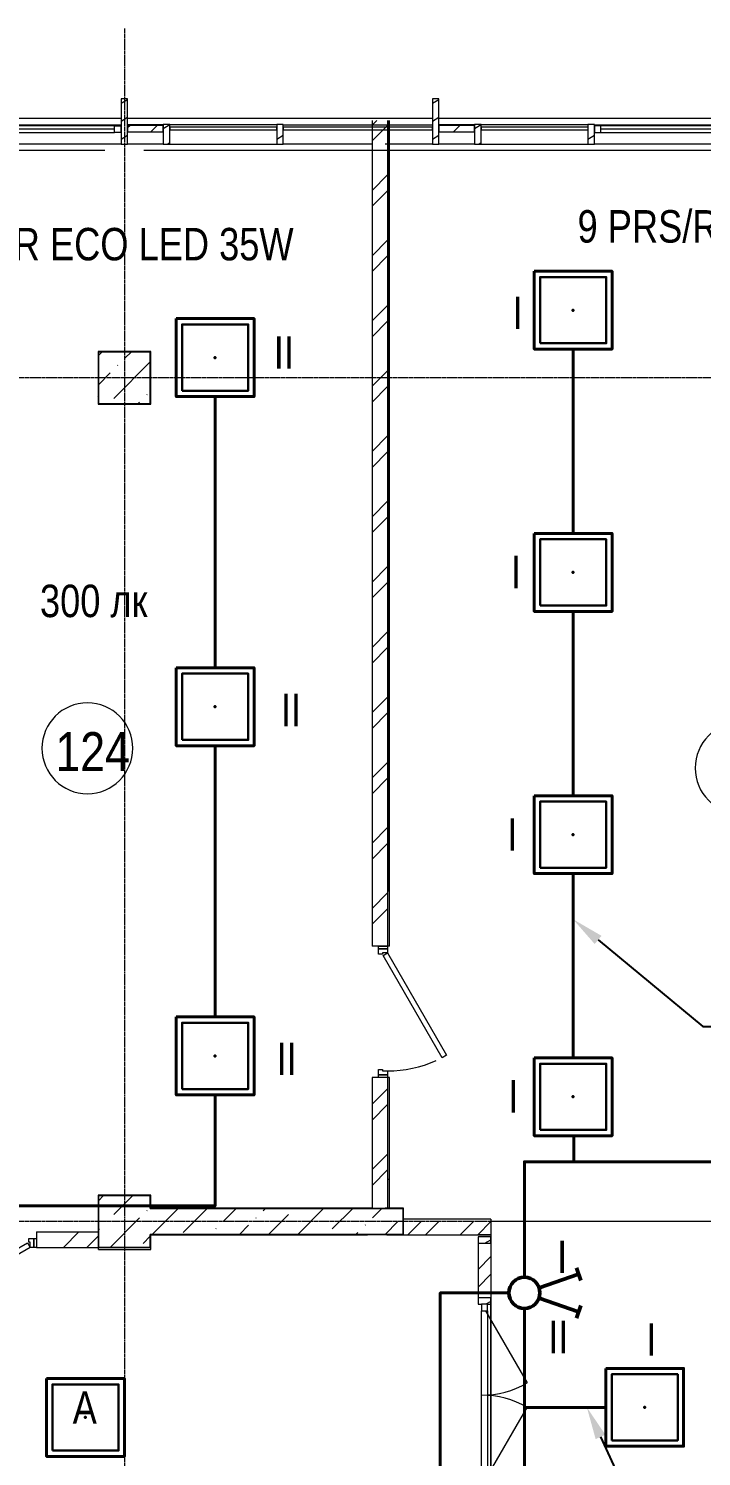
# Model space of a CAD drawing. Header units: metres. Extents: x 14298 to 227756, y -64870 to 286334.
# Drawn here: x 71324 to 76513, y -49096 to -38095 of the extents above; entities that cross this region are included whole.
import ezdxf
from ezdxf import colors
from ezdxf.entities.mleader import LeaderData, LeaderLine
from ezdxf.math import Vec2, Vec3

# ---------------------------------------------------------------- set-up
doc = ezdxf.new("R2010")
doc.units = ezdxf.units.M
doc.linetypes.add('ADSK_Линия сетки', pattern=[21, 12, -3, 3, -3])
for name, color, linetype, lineweight in [('A-AREA-IDEN', 7, 'Continuous', 9), ('A-DETL-MBND', 7, 'Continuous', 5), ('A-DOOR', 7, 'Continuous', 5), ('A-DOOR-FRAM', 7, 'Continuous', 13), ('A-FLOR', 7, 'Continuous', 5), ('A-GLAZ', 7, 'Continuous', 5), ('A-GLAZ-CURT', 7, 'Continuous', 5), ('A-GLAZ-CWMG', 7, 'Continuous', 5), ('A-WALL', 7, 'Continuous', 5), ('A-WALL-PATT', 7, 'Continuous', 18), ('I-WALL', 7, 'Continuous', 5), ('nadpisi', 84, 'Continuous', 13), ('S-COLS', 7, 'Continuous', 5), ('S-GRID', 7, 'Continuous', 9), ('раб осв', 7, 'Continuous', 40), ('ЭЛ', 250, 'Continuous', 50), ('ЭЛ.освещ.', 150, 'Continuous', 50), ('ЭЛ.сети', 5, 'Continuous', 100)]:
    doc.layers.add(name, color=color, linetype=linetype, lineweight=lineweight)
doc.styles.add('Arial', font='arial.ttf', dxfattribs={"width": 0.8, "height": 2.5})
doc.styles.add('GOST Common_I_1', font='ARIALN.TTF', dxfattribs={"height": 300})
doc.styles.add('ISOPEUR', font='isocpeui.ttf')
pattern_1 = [(45, (0, 0), (84.19025, 308.69666), [396.875, -79.375, 3.353, -76.022])]
pattern_2 = [(45, (0, 0), (-106.06602, 106.06602), [])]
pattern_3 = [(30, (0, 0), (-60, 103.92305), [])]
pattern_4 = [(0, (0, 0), (812.8, 203.2), [33.528, -576.072, 33.528, -576.072, -3251.2]), (0, (0, 0), (812.8, 203.2), [-1219.2, 33.528, -1185.672, 33.528, -576.072, -1422.4]), (0, (0, 0), (812.8, 203.2), [-3048, 33.528, -372.872, 33.528, -982.472]), (120, (304.8, 101.6), (-582.37636, 602.30545), [33.528, -576.072, 33.528, -576.072, -3251.2]), (120, (304.8, 101.6), (-582.37636, 602.30545), [-1219.2, 33.528, -1185.672, 33.528, -576.072, -1422.4]), (120, (304.8, 101.6), (-582.37636, 602.30545), [-3048, 33.528, -372.872, 33.528, -982.472]), (240, (406.4, 508), (-230.42364, -805.50545), [33.528, -576.072, 33.528, -576.072, -3251.2]), (240, (406.4, 508), (-230.42364, -805.50545), [-1219.2, 33.528, -1185.672, 33.528, -576.072, -1422.4]), (240, (406.4, 508), (-230.42364, -805.50545), [-3048, 33.528, -372.872, 33.528, -982.472])]

# ---------------------------------------------------------------- blocks, each defined once
blk = doc.blocks.new('КДП АПК - КР_rvt-1-1 этаж')
at = {"layer": 'A-WALL-PATT', "lineweight": 13}
h = blk.add_hatch(dxfattribs=at)
h.set_pattern_fill('FP_125', color=256, style=0, pattern_type=2)
h.set_pattern_definition(pattern_1)
h.paths.add_polyline_path([(77863, -46746), (77863, -46546), (77213, -46546), (77213, -46746), (77305, -46746)], flags=0)
h.paths.add_polyline_path([(74213, -46746), (74213, -46546), (72263, -46546), (72263, -46746), (74132, -46746)], flags=0)
at = {"layer": 'S-COLS', "lineweight": 13}
h = blk.add_hatch(dxfattribs=at)
h.set_pattern_fill('FP_125', color=256, style=0, pattern_type=2)
h.set_pattern_definition(pattern_1)
h.paths.add_polyline_path([(72016, -40346), (72263, -40346), (72263, -39946), (71863, -39946), (71863, -40346)], flags=0)
h = blk.add_hatch(dxfattribs=at)
h.set_pattern_fill('FP_125', color=256, style=0, pattern_type=2)
h.set_pattern_definition(pattern_1)
h.paths.add_polyline_path([(72016, -46846), (72263, -46846), (72263, -46446), (71863, -46446), (71863, -46846)], flags=0)
at = {"layer": 'A-FLOR', "lineweight": 13}
for p, q in [((71913, -38396), (67903, -38396)), ((77913, -38396), (72213, -38396))]:
    blk.add_line(p, q, dxfattribs=at)
at = {"layer": 'I-WALL', "lineweight": 13}
for p, q in [((74213, -46546), (72263, -46546)), ((74213, -46746), (74213, -46546)), ((72263, -46746), (74213, -46746))]:
    blk.add_line(p, q, dxfattribs=at)
at = {"layer": 'S-COLS', "lineweight": 13}
for p, q in [((72263, -39946), (71863, -39946)), ((71863, -39946), (71863, -40346)), ((72263, -40346), (72263, -39946)), ((71863, -40346), (72263, -40346)), ((72263, -46446), (71863, -46446)), ((71863, -46446), (71863, -46846)), ((72263, -46546), (72263, -46446)), ((72263, -46846), (72263, -46746)), ((71863, -46846), (72263, -46846))]:
    blk.add_line(p, q, dxfattribs=at)
blk = doc.blocks.new('Системная панель - С остеклением-1172246-1 этаж')
at = {"layer": 'A-GLAZ-CURT', "lineweight": 13}
for p, q in [((70838, -38856), (70014, -38856)), ((70014, -38856), (70014, -38876)), ((70014, -38876), (70838, -38876)), ((70838, -38876), (70838, -38856))]:
    blk.add_line(p, q, dxfattribs=at)
blk = doc.blocks.new('M_Тент витража777 - M_Тент витража одинарное справо-2656251-1 этаж')
at = {"layer": 'A-GLAZ', "lineweight": 13}
for p, q in [((-575, -20), (-575, 30)), ((-575, 30), (-525, 30)), ((-575, 30), (-575, -20)), ((-525, 30), (-525, -20)), ((-525, 4.6), (525, 4.6)), ((525, 30), (525, -20)), ((575, 30), (525, 30)), ((575, -20), (575, 30)), ((575, -20), (575, 30)), ((-525, -20), (-575, -20)), ((525, -20), (575, -20))]:
    blk.add_line(p, q, dxfattribs=at)
at = {"layer": 'A-GLAZ'}
for p, q in [((525, 30), (-525, 30)), ((-525, -20), (525, -20))]:
    blk.add_line(p, q, dxfattribs=at)
blk = doc.blocks.new('Системная панель - С остеклением-1173074-1 этаж')
at = {"layer": 'A-GLAZ-CURT', "lineweight": 13}
for p, q in [((575, 10), (-575, 10)), ((-575, 10), (-575, -10)), ((575, -10), (575, 10)), ((-575, -10), (575, -10))]:
    blk.add_line(p, q, dxfattribs=at)
blk = doc.blocks.new('Системная панель - Сплошная-V3-1 этаж')
at = {"layer": 'A-GLAZ-CURT'}
h = blk.add_hatch(dxfattribs=at)
h.set_pattern_fill('FP_6', color=256, style=0, pattern_type=2)
h.set_pattern_definition(pattern_2)
h.paths.add_polyline_path([(74762, -38891), (74762, -38841), (74488, -38841), (74488, -38891)], flags=0)
at = {"layer": 'A-GLAZ-CURT', "lineweight": 13}
for p, q in [((74762, -38841), (74488, -38841)), ((74488, -38841), (74488, -38891)), ((74488, -38891), (74762, -38891)), ((74762, -38891), (74762, -38841))]:
    blk.add_line(p, q, dxfattribs=at)
blk = doc.blocks.new('Системная панель - Сплошная-V4-1 этаж')
at = {"layer": 'A-GLAZ-CURT'}
h = blk.add_hatch(dxfattribs=at)
h.set_pattern_fill('FP_7', color=256, style=0, pattern_type=2)
h.set_pattern_definition(pattern_2)
h.paths.add_polyline_path([(72088, -38891), (72362, -38891), (72362, -38841), (72088, -38841)], flags=0)
at = {"layer": 'A-GLAZ-CURT', "lineweight": 13}
for p, q in [((72362, -38841), (72088, -38841)), ((72088, -38841), (72088, -38891)), ((72088, -38891), (72362, -38891)), ((72362, -38891), (72362, -38841))]:
    blk.add_line(p, q, dxfattribs=at)
blk = doc.blocks.new('Прямоугольный импост - 50 x 450мм-1173887-1 этаж')
at = {"layer": 'A-GLAZ-CWMG'}
h = blk.add_hatch(dxfattribs=at)
h.set_pattern_fill('FP_11', color=256, style=0, pattern_type=2)
h.set_pattern_definition([(150, (72062.65, 38865.64), (-60, -103.92305), [])])
h.paths.add_polyline_path([(25, -120), (-25, -120), (-25, 230), (25, 230)], flags=0)
at = {"layer": 'A-GLAZ-CWMG', "lineweight": 18}
for p, q in [((-25, 230), (25, 230)), ((-25, -120), (-25, 230)), ((25, 230), (25, -120)), ((25, -120), (-25, -120))]:
    blk.add_line(p, q, dxfattribs=at)
blk = doc.blocks.new('Прямоугольный импост - 50 x 150мм-V5-1 этаж')
at = {"layer": 'A-GLAZ-CWMG'}
h = blk.add_hatch(dxfattribs=at)
h.set_pattern_fill('FP_12', color=256, style=0, pattern_type=2)
h.set_pattern_definition([(150, (73262.65, 38865.64), (-60, -103.92305), [])])
h.paths.add_polyline_path([(25, -120), (-25, -120), (-25, 30), (25, 30)], flags=0)
at = {"layer": 'A-GLAZ-CWMG', "lineweight": 18}
for p, q in [((-25, 30), (25, 30)), ((-25, -120), (-25, 30)), ((25, 30), (25, -120)), ((25, -120), (-25, -120))]:
    blk.add_line(p, q, dxfattribs=at)
blk = doc.blocks.new('Прямоугольный импост - 50 x 450мм-V6-1 этаж')
at = {"layer": 'A-GLAZ-CWMG'}
h = blk.add_hatch(dxfattribs=at)
h.set_pattern_fill('FP_13', color=256, style=0, pattern_type=2)
h.set_pattern_definition([(150, (74462.65, 38865.64), (-60, -103.92305), [])])
h.paths.add_polyline_path([(25, -120), (-25, -120), (-25, 230), (25, 230)], flags=0)
at = {"layer": 'A-GLAZ-CWMG', "lineweight": 18}
for p, q in [((-25, 230), (25, 230)), ((-25, -120), (-25, 230)), ((25, 230), (25, -120)), ((25, -120), (-25, -120))]:
    blk.add_line(p, q, dxfattribs=at)
blk = doc.blocks.new('Прямоугольный импост - 50 x 150мм-V7-1 этаж')
at = {"layer": 'A-GLAZ-CWMG'}
h = blk.add_hatch(dxfattribs=at)
h.set_pattern_fill('FP_14', color=256, style=0, pattern_type=2)
h.set_pattern_definition([(150, (75662.65, 38865.64), (-60, -103.92305), [])])
h.paths.add_polyline_path([(25, -120), (-25, -120), (-25, 30), (25, 30)], flags=0)
at = {"layer": 'A-GLAZ-CWMG', "lineweight": 18}
for p, q in [((-25, 30), (25, 30)), ((-25, -120), (-25, 30)), ((25, 30), (25, -120)), ((25, -120), (-25, -120))]:
    blk.add_line(p, q, dxfattribs=at)
blk = doc.blocks.new('Прямоугольный импост - 50 x 150мм-999285-1 этаж')
at = {"layer": 'A-GLAZ-CWMG'}
for p, q in [((70888, -38836), (72038, -38836)), ((72038, -38986), (70888, -38986))]:
    blk.add_line(p, q, dxfattribs=at)
blk = doc.blocks.new('Прямоугольный импост - 50 x 150мм-V15-1 этаж')
at = {"layer": 'A-GLAZ-CWMG'}
for p, q in [((73288, -38836), (74438, -38836)), ((73973, -38986), (73288, -38986)), ((74438, -38986), (74073, -38986))]:
    blk.add_line(p, q, dxfattribs=at)
blk = doc.blocks.new('ПСС_Марка_помещения - Имя_2_5мм-224473-1 этаж')
at = {"layer": 'A-AREA-IDEN'}
for start, end in [(360, 180), (180, 360)]:
    blk.add_arc((-0.07, 0.04), 3.5, start, end, dxfattribs=at)
blk = doc.blocks.new('AC_Дверь_Однопольная_ДеревяннаяВнутренняя_ГОСТ6629-88 - ДГ 21-10-1263266-1 этаж')
at = {"layer": 'A-DOOR', "lineweight": 13}
for p, q in [((-455, 60), (333, 515)), ((353, 480), (-435, 25)), ((333, 515), (353, 480)), ((-435, 25), (-455, 60))]:
    blk.add_line(p, q, dxfattribs=at)
at = {"layer": 'A-DOOR', "lineweight": 18}
for p, q in [((-505, 60), (-485, 60)), ((-505, -10), (-505, 60)), ((-485, 60), (-485, -10)), ((485, 60), (505, 60)), ((485, -10), (485, 60)), ((505, 60), (505, -10)), ((-485, -10), (-505, -10)), ((505, -10), (485, -10))]:
    blk.add_line(p, q, dxfattribs=at)
at = {"layer": 'A-DOOR'}
blk.add_arc((-455, 60), 910, 0, 24.2635, dxfattribs=at)
at = {"layer": 'A-DOOR-FRAM'}
for p, q in [((-485, 60), (-455, 60)), ((-485, -10), (-485, 60)), ((-455, 60), (-455, 20)), ((-455, 20), (-445, 20)), ((-445, 20), (-445, -10)), ((445, 20), (455, 20)), ((445, -10), (445, 20)), ((455, 60), (485, 60)), ((455, 20), (455, 60)), ((485, 60), (485, -10)), ((-445, -10), (-485, -10)), ((485, -10), (445, -10))]:
    blk.add_line(p, q, dxfattribs=at)
blk = doc.blocks.new('M_Дверь-Витраж-Двойная-Витрина - M_Дверь-Витраж-Двойная-Витрина-2723224-1 этаж')
at = {"layer": 'A-DOOR'}
for p, q in [((-650, 7), (-94, 328)), ((650, 7), (94, 328))]:
    blk.add_line(p, q, dxfattribs=at)
for centre, start, end in [((-700, -22), 0, 30), ((700, -22), 150, 180)]:
    blk.add_arc(centre, 700, start, end, dxfattribs=at)
at = {"layer": 'A-DOOR-FRAM'}
for p, q in [((-650, 22), (-700, 22)), ((-700, 22), (-700, -22)), ((-650, -22), (-650, 22)), ((700, 22), (650, 22)), ((650, 22), (650, -22)), ((700, -22), (700, 22)), ((-700, -22), (-650, -22)), ((650, -22), (700, -22))]:
    blk.add_line(p, q, dxfattribs=at)
at = {"layer": 'A-DOOR-FRAM', "lineweight": 5}
for p, q in [((-650, 22), (650, 22)), ((650, -22), (-650, -22))]:
    blk.add_line(p, q, dxfattribs=at)
blk = doc.blocks.new('Прямоугольный импост - 50 x 100мм-2282497-1 этаж')
at = {"layer": 'A-DETL-MBND'}
for p, q in [((78163, -47551), (78163, -47971)), ((78263, -47971), (78263, -47551))]:
    blk.add_line(p, q, dxfattribs=at)
blk = doc.blocks.new('Прямоугольный импост - 50 x 100мм-2599083-1 этаж')
at = {"layer": 'A-GLAZ-CWMG'}
h = blk.add_hatch(dxfattribs=at)
h.set_pattern_fill('FP_112', color=256, style=0, pattern_type=2)
h.set_pattern_definition([(300, (47500.64, 78212.65), (103.92305, 60), [])])
h.paths.add_polyline_path([(-50, 50), (-50, -50), (0, -50), (0, 50), (-41, 50)], flags=0)
at = {"layer": 'A-GLAZ-CWMG', "lineweight": 18}
for p, q in [((-50, 50), (-50, -50)), ((0, 50), (-50, 50)), ((0, -50), (0, 50)), ((-50, -50), (0, -50))]:
    blk.add_line(p, q, dxfattribs=at)
blk = doc.blocks.new('Прямоугольный импост - 50 x 100мм-2599076-1 этаж')
at = {"layer": 'A-GLAZ-CWMG'}
h = blk.add_hatch(dxfattribs=at)
h.set_pattern_fill('FP_113', color=256, style=0, pattern_type=2)
h.set_pattern_definition([(240, (-47995.64, 78212.65), (103.92305, -60), [])])
h.paths.add_polyline_path([(25, -50), (-25, -50), (-25, 50), (25, 50), (25, -22)], flags=0)
at = {"layer": 'A-GLAZ-CWMG', "lineweight": 18}
for p, q in [((-25, 50), (25, 50)), ((-25, -50), (-25, 50)), ((25, 50), (25, 22)), ((25, -50), (-25, -50)), ((25, -22), (25, -50))]:
    blk.add_line(p, q, dxfattribs=at)
blk = doc.blocks.new('ARS.R UNI LED')
at = {"color": 5, "lineweight": 30, "ltscale": 100}
blk.add_lwpolyline([(2913223, 2072749), (2913733, 2072749), (2913733, 2073259), (2913223, 2073259)], close=True, dxfattribs=at)
at = {"color": 0, "lineweight": 40, "ltscale": 100}
blk.add_point((2913478, 2073004), dxfattribs=at)
at = {"layer": 'ЭЛ', "color": 5, "lineweight": 40, "ltscale": 10}
blk.add_lwpolyline([(2913178, 2073304), (2913778, 2073304), (2913778, 2072704), (2913178, 2072704)], close=True, dxfattribs=at)
blk = doc.blocks.new('выкл. 2 клав. скрыт.')
at = {"layer": 'ЭЛ.освещ.', "color": 0, "ltscale": 100}
for p, q in [((2902361, 2044099), (2902327, 2044197)), ((2902039, 2044042), (2902344, 2044148)), ((2902039, 2043963), (2902344, 2043857)), ((2902361, 2043907), (2902327, 2043809))]:
    blk.add_line(p, q, dxfattribs=at)
blk.add_circle((2901926, 2044002), 120, dxfattribs=at)

msp = doc.modelspace()

# ---------------------------------------------------------------- hatches: boundary and pattern name
at = {"lineweight": 13}
h = msp.add_hatch(dxfattribs=at)
h.set_pattern_fill('ANSI32', scale=30)
h.paths.add_polyline_path([(74889.6532, -47285.6443), (74215.6532, -47285.6443), (74215.6532, -47388.6443), (74889.6532, -47388.6443)])
h.paths.add_polyline_path([(77209.6532, -47285.6443), (77212.6532, -47285.6443), (77212.6532, -47388.6443), (77212.6532, -47385.6443), (77209.6532, -47388.6443)])
h = msp.add_hatch(dxfattribs=at)
h.set_pattern_fill('ANSI32', scale=40)
h.paths.add_polyline_path([(71862.6532, -47485.6443), (71862.6532, -47365.6443), (71859.6532, -47365.6443), (71385.2457, -47365.6443), (71385.2457, -47485.6443)])
h = msp.add_hatch(dxfattribs=at)
h.set_pattern_fill('ANSI32', scale=30)
h.paths.add_polyline_path([(74889.6532, -47453.6443), (74789.6532, -47453.6443), (74789.6532, -47873.6443), (74889.6532, -47873.6443)])
h.paths.add_polyline_path([(74889.6532, -49388.6443), (74889.6532, -49373.6443), (74789.6532, -49373.6443), (74789.6532, -50081.9934), (74889.6532, -50082.0127)])
at = {"layer": 'A-GLAZ-CWMG', "lineweight": 15}
h = msp.add_hatch(dxfattribs=at)
h.set_pattern_fill('FP_5', color=256, style=0, pattern_type=2)
h.set_pattern_definition(pattern_3)
h.paths.add_polyline_path([(72414.3111, -38985.6677), (72414.3111, -38835.6677), (72361.9076, -38835.6677), (72361.9076, -38985.6677)], flags=0)
h = msp.add_hatch(dxfattribs=at)
h.set_pattern_fill('FP_5', color=256, style=0, pattern_type=2)
h.set_pattern_definition(pattern_3)
h.paths.add_polyline_path([(74761.9076, -38985.6677), (74814.3111, -38985.6677), (74814.3111, -38835.6677), (74761.9076, -38835.6677)], flags=0)
at = {"layer": 'A-WALL-PATT', "lineweight": 15}
h = msp.add_hatch(dxfattribs=at)
h.set_pattern_fill('FP_1', color=256, style=0, pattern_type=2)
h.set_pattern_definition([(45, (4370, 183), (-251.4472, 251.4472), []), (45, (4370, 564), (-251.4472, 251.4472), [])])
h.paths.add_polyline_path([(74042.6532, -44742.6443), (74092.6532, -44742.6443), (74092.6532, -38802.6443), (73972.6532, -38802.6443), (73972.6532, -44742.6443)])
h.paths.add_polyline_path([(73972.6532, -45165.6443), (74092.6532, -45165.6443), (74092.6532, -44743.5899), (73972.6532, -44743.5899)])
h.paths.add_polyline_path([(74092.6532, -46175.6443), (73972.6532, -46175.6443), (73972.6532, -47182.6443), (74092.6532, -47182.6443)])
h = msp.add_hatch(dxfattribs=at)
h.set_pattern_fill('FP_81', color=256, style=0, pattern_type=2)
h.set_pattern_definition([(0, (4370, 183), (812.8, 203.2), [33.528, -576.072, 33.528, -576.072, -3251.2]), (0, (4370, 183), (812.8, 203.2), [-1219.2, 33.528, -1185.672, 33.528, -576.072, -1422.4]), (0, (4370, 183), (812.8, 203.2), [-3048, 33.528, -372.872, 33.528, -982.472]), (120, (4674.8, 284.6), (-582.37636, 602.30545), [33.528, -576.072, 33.528, -576.072, -3251.2]), (120, (4674.8, 284.6), (-582.37636, 602.30545), [-1219.2, 33.528, -1185.672, 33.528, -576.072, -1422.4]), (120, (4674.8, 284.6), (-582.37636, 602.30545), [-3048, 33.528, -372.872, 33.528, -982.472]), (240, (4776.4, 691), (-230.42364, -805.50545), [33.528, -576.072, 33.528, -576.072, -3251.2]), (240, (4776.4, 691), (-230.42364, -805.50545), [-1219.2, 33.528, -1185.672, 33.528, -576.072, -1422.4]), (240, (4776.4, 691), (-230.42364, -805.50545), [-3048, 33.528, -372.872, 33.528, -982.472])])
h.paths.add_polyline_path([(74104.6532, -47182.6443), (74104.6532, -45752.6443), (74092.6532, -45752.6443), (74092.6532, -47182.6443)], flags=0)
h.paths.add_polyline_path([(74104.6532, -44742.6443), (74104.6532, -38802.6677), (74092.6532, -38802.6677), (74092.6532, -44742.6443)], flags=0)
h = msp.add_hatch(dxfattribs=at)
h.set_pattern_fill('FP_81', color=256, style=0, pattern_type=2)
h.set_pattern_definition(pattern_4)
h.paths.add_polyline_path([(71859.6532, -40585.6443), (72262.6532, -40585.6443), (72262.6532, -40582.6443), (71859.6532, -40582.6443)], flags=0)
h = msp.add_hatch(dxfattribs=at)
h.set_pattern_fill('FP_81', color=256, style=0, pattern_type=2)
h.set_pattern_definition(pattern_4)
h.paths.add_polyline_path([(71862.6532, -40988.6443), (71862.6532, -40585.6443), (71859.6532, -40585.6443), (71859.6532, -40988.6443)], flags=0)
h = msp.add_hatch(dxfattribs=at)
h.set_pattern_fill('FP_81', color=256, style=0, pattern_type=2)
h.set_pattern_definition(pattern_4)
h.paths.add_polyline_path([(72265.6532, -40988.6443), (72265.6532, -40985.6443), (71862.6532, -40985.6443), (71862.6532, -40988.6443), (72016.1533, -40988.6443)], flags=0)
h = msp.add_hatch(dxfattribs=at)
h.set_pattern_fill('FP_81', color=256, style=0, pattern_type=2)
h.set_pattern_definition(pattern_4)
h.paths.add_polyline_path([(72265.6532, -47185.6443), (73972.6532, -47185.6443), (73972.6532, -47182.6443), (72265.6532, -47182.6443)], flags=0)

# ---------------------------------------------------------------- linework, layer by layer
at = {"lineweight": 13}
for p, q in [((74107.6532, -45165.6443), (73972.6532, -45165.6443)), ((74107.6532, -46175.6443), (73972.6532, -46175.6443))]:
    msp.add_line(p, q, dxfattribs=at)
msp.add_lwpolyline([(78162.6532, -47285.6443), (74889.6532, -47285.6443), (74889.6532, -50082.0127), (78162.6532, -50082.0127)], close=True, dxfattribs=at)
at = {"layer": 'A-DETL-MBND', "lineweight": 15}
for p, q in [((68462.6532, -38785.6443), (72037.6532, -38785.6443)), ((72087.6532, -38785.6443), (74437.6532, -38785.6443)), ((74487.6532, -38785.6443), (76837.6532, -38785.6443)), ((72414.3111, -38835.6677), (73237.6532, -38835.6677)), ((74814.3111, -38835.6677), (75637.6532, -38835.6677)), ((72414.3111, -38985.6677), (73237.6532, -38985.6677)), ((74814.3111, -38985.6677), (75637.6532, -38985.6677))]:
    msp.add_line(p, q, dxfattribs=at)
at = {"layer": 'A-FLOR', "lineweight": 15}
for p, q in [((74889.6532, -47388.6443), (74789.6532, -47388.6443)), ((74889.6532, -49323.6443), (74889.6532, -47923.6443))]:
    msp.add_line(p, q, dxfattribs=at)
at = {"layer": 'A-GLAZ-CWMG', "lineweight": 15}
for p, q in [((72087.6532, -38835.6677), (72361.9076, -38835.6677)), ((72414.3111, -38835.6677), (72361.9076, -38835.6677)), ((72361.9076, -38835.6677), (72361.9076, -38985.6677)), ((72414.3111, -38985.6677), (72414.3111, -38835.6677)), ((74487.6532, -38835.6677), (74761.9076, -38835.6677)), ((74814.3111, -38835.6677), (74761.9076, -38835.6677)), ((74761.9076, -38835.6677), (74761.9076, -38985.6677)), ((74814.3111, -38985.6677), (74814.3111, -38835.6677)), ((72361.9076, -38985.6677), (72087.6532, -38985.6677)), ((72361.9076, -38985.6677), (72414.3111, -38985.6677)), ((74761.9076, -38985.6677), (74487.6532, -38985.6677)), ((74761.9076, -38985.6677), (74814.3111, -38985.6677))]:
    msp.add_line(p, q, dxfattribs=at)
at = {"layer": 'A-WALL', "lineweight": 15}
for p, q in [((73972.6532, -38802.6443), (73972.6532, -45165.6443)), ((74092.6532, -38802.6443), (74092.6532, -45165.6443)), ((74104.6532, -44742.6443), (74104.6532, -38802.6677)), ((74107.6532, -45165.6443), (74107.6532, -38802.6677)), ((72265.6532, -40582.6443), (71859.6532, -40582.6443)), ((71859.6532, -40582.6443), (71859.6532, -40988.6443)), ((71862.6532, -40585.6443), (72262.6532, -40585.6443)), ((71862.6532, -40985.6443), (71862.6532, -40585.6443)), ((72262.6532, -40585.6443), (72262.6532, -40985.6443)), ((72265.6532, -40988.6443), (72265.6532, -40582.6443)), ((71859.6532, -40988.6443), (72265.6532, -40988.6443)), ((72262.6532, -40985.6443), (71862.6532, -40985.6443)), ((73972.6532, -46175.6443), (73972.6532, -47182.6443)), ((74092.6532, -46175.6443), (74092.6532, -47185.6443)), ((74107.6532, -47184.9002), (74107.6532, -46175.6443)), ((71859.6532, -47082.6443), (71859.6532, -47350.6443)), ((72265.6532, -47082.6443), (71859.6532, -47082.6443)), ((71862.6532, -47500.6443), (71862.6532, -47085.6443)), ((71862.6532, -47085.6443), (72262.6532, -47085.6443)), ((72262.6532, -47085.6443), (72262.6532, -47185.6443)), ((72262.6532, -47185.6443), (74212.6532, -47185.6443)), ((72265.6532, -47182.6443), (72265.6532, -47082.6443)), ((73972.6532, -47182.6443), (72265.6532, -47182.6443)), ((74215.6532, -47182.6443), (74072.6532, -47182.6443)), ((74212.6532, -47185.6443), (74212.6532, -47385.6443)), ((74215.6532, -47388.6443), (74215.6532, -47182.6443)), ((74889.6532, -47268.6443), (74215.6532, -47268.6443)), ((74889.6532, -47268.6443), (74889.6532, -47400.6443)), ((71385.2457, -47365.6443), (71385.2457, -47485.6443)), ((71385.2457, -47365.6443), (71859.6532, -47365.6443)), ((71862.6532, -47365.6443), (71859.6532, -47365.6443)), ((72262.6532, -47385.6443), (72262.6532, -47485.6443)), ((74212.6532, -47385.6443), (72262.6532, -47385.6443)), ((72265.6532, -47500.6443), (72265.6532, -47388.6443)), ((72265.6532, -47388.6443), (73937.6532, -47388.6443)), ((74087.6532, -47388.6443), (74215.6532, -47388.6443)), ((74215.6532, -47388.6443), (74889.6532, -47388.6443)), ((74789.6532, -47391.6443), (74789.6532, -47388.6443)), ((74889.6532, -47388.6443), (74889.6532, -47388.6443)), ((71385.2457, -47485.6443), (71862.6532, -47485.6443)), ((72262.6532, -47485.6443), (71862.6532, -47485.6443)), ((71862.6532, -47500.6443), (72265.6532, -47500.6443)), ((72265.6532, -47485.6443), (72262.6532, -47485.6443))]:
    msp.add_line(p, q, dxfattribs=at)
at = {"layer": 'S-GRID', "linetype": 'ADSK_Линия сетки', "lineweight": 15}
for p, q in [((72062.6532, -38095.4453), (72062.6532, -64052.4737)), ((95458.7083, -40785.6443), (29247.2594, -40785.6443)), ((95458.7083, -47285.6443), (45468.1606, -47285.6443))]:
    msp.add_line(p, q, dxfattribs=at)
at = {"layer": 'раб осв', "color": 0, "lineweight": 40}
for points in [[(75522.6532, -40565.6443), (75522.6532, -41985.6443)], [(72762.4506, -40930.6417), (72762.4506, -43020.6417)], [(75522.6532, -42585.6443), (75522.6532, -44005.6443)], [(72762.4506, -45710.6417), (72762.4506, -43620.6417)], [(75522.6532, -44605.6443), (75522.6532, -46025.6443)], [(70182.6532, -47165.6443), (70962.4506, -47165.6443), (70962.4506, -46310.6417), (70962.4506, -47165.6443), (72762.4506, -47165.6443), (72762.4506, -46310.6417)], [(75147.303, -47715.6443), (75147.303, -46825.6443), (75147.303, -46825.6443), (75529.7104, -46825.6443), (75529.7104, -46625.6443), (75529.7104, -46825.6443), (78546.0511, -46825.6443), (78546.0511, -46625.6443)], [(67482.7976, -49935.6443), (74498.3786, -49935.6443), (74498.3786, -47835.6443), (74498.3786, -47835.6443), (75027.303, -47835.6443)], [(75147.303, -47955.6443), (75147.303, -48718.1417), (75774.9506, -48718.1417)], [(75147.303, -48718.1417), (75147.303, -49935.6443), (75147.303, -49935.6443), (77936.6614, -49935.6443), (77936.6614, -47983.4193)]]:
    msp.add_lwpolyline(points, dxfattribs=at)

# ---------------------------------------------------------------- block references
at = {"lineweight": 13}
msp.add_blockref('КДП АПК - КР_rvt-1-1 этаж', (0, -639.2559), dxfattribs=at)
at = {"layer": 'A-AREA-IDEN', "lineweight": 15, "xscale": 99.99999999999993, "yscale": 99.99999999999993, "zscale": 99.99999999999993}
for p in [(71784.5373, -43644.349), (76820.7279, -43796.1407)]:
    msp.add_blockref('ПСС_Марка_помещения - Имя_2_5мм-224473-1 этаж', p, dxfattribs=at)
at = {"layer": 'A-DOOR', "color": 8, "lineweight": 15, "true_color": 0x7f7f7f}
for p, rotation in [((74032.6532, -45670.6443), 269.9999999999999), ((70880.2457, -47425.6443), 180)]:
    msp.add_blockref('AC_Дверь_Однопольная_ДеревяннаяВнутренняя_ГОСТ6629-88 - ДГ 21-10-1263266-1 этаж', p, dxfattribs=dict(at, rotation=rotation))
at = {"layer": 'A-DOOR', "lineweight": 15, "rotation": 270}
msp.add_blockref('M_Дверь-Витраж-Двойная-Витрина - M_Дверь-Витраж-Двойная-Витрина-2723224-1 этаж', (74839.6532, -48623.6443), dxfattribs=at)
at = {"layer": 'A-GLAZ', "lineweight": 15, "rotation": 180}
for p in [(71462.6532, -38865.6443), (76262.6532, -38865.6443)]:
    msp.add_blockref('M_Тент витража777 - M_Тент витража одинарное справо-2656251-1 этаж', p, dxfattribs=at)
at = {"layer": 'A-GLAZ-CURT', "lineweight": 15}
for name, p in [('Системная панель - Сплошная-V4-1 этаж', (0, 0)), ('Системная панель - С остеклением-1172246-1 этаж', (2400, 0)), ('Системная панель - Сплошная-V3-1 этаж', (0, 0)), ('Системная панель - С остеклением-1172246-1 этаж', (4800, 0))]:
    msp.add_blockref(name, p, dxfattribs=at)
at = {"layer": 'A-GLAZ-CURT', "lineweight": 15, "rotation": 180}
msp.add_blockref('Системная панель - С остеклением-1173074-1 этаж', (73862.6532, -38865.6443), dxfattribs=at)
at = {"layer": 'A-GLAZ-CWMG', "lineweight": 15, "extrusion": (0, 0, -1)}
for name, p in [('Прямоугольный импост - 50 x 450мм-1173887-1 этаж', (-72062.6532, -38865.6443)), ('Прямоугольный импост - 50 x 450мм-V6-1 этаж', (-74462.6532, -38865.6443)), ('Прямоугольный импост - 50 x 150мм-V5-1 этаж', (-73262.6532, -38865.6443)), ('Прямоугольный импост - 50 x 150мм-V7-1 этаж', (-75662.6532, -38865.6443))]:
    msp.add_blockref(name, p, dxfattribs=at)
at = {"layer": 'A-GLAZ-CWMG', "lineweight": 15}
for name, p in [('Прямоугольный импост - 50 x 150мм-999285-1 этаж', (0, 0)), ('Прямоугольный импост - 50 x 150мм-V15-1 этаж', (0, 0)), ('Прямоугольный импост - 50 x 150мм-999285-1 этаж', (4800, 0)), ('Прямоугольный импост - 50 x 100мм-2282497-1 этаж', (-3373, 97))]:
    msp.add_blockref(name, p, dxfattribs=at)
at = {"layer": 'A-GLAZ-CWMG', "lineweight": 15, "rotation": 90}
msp.add_blockref('Прямоугольный импост - 50 x 100мм-2599083-1 этаж', (74839.6532, -47403.6443), dxfattribs=at)
at = {"layer": 'A-GLAZ-CWMG', "lineweight": 15, "extrusion": (0, 0, -1), "rotation": 270}
msp.add_blockref('Прямоугольный импост - 50 x 100мм-2599076-1 этаж', (-74839.6532, -47898.6443), dxfattribs=at)
at = {"layer": 'раб осв', "color": 0, "lineweight": 40, "ltscale": 100}
for p in [(-2837955.0519, -2113269.1934), (-2840715.2545, -2113634.1908), (-2837955.0519, -2115289.1934), (-2840715.2545, -2116324.1908), (-2837955.0519, -2117309.1934), (-2840715.2545, -2119014.1908), (-2837955.0519, -2119329.1934), (-2841714.9075, -2121799.2038), (-2837402.7545, -2121721.6908)]:
    msp.add_blockref('ARS.R UNI LED', p, dxfattribs=at)
at = {"layer": 'раб осв', "color": 0, "lineweight": 40, "ltscale": 100, "xscale": -1, "rotation": 180}
msp.add_blockref('выкл. 2 клав. скрыт.', (-2826778.7936, 1996166.7625), dxfattribs=at)

# ---------------------------------------------------------------- texts
at = {"layer": 'A-AREA-IDEN', "lineweight": 15, "insert": (71531.653, -43515.8891), "char_height": 300, "width": 609.2825, "attachment_point": 1, "style": 'GOST Common_I_1'}
msp.add_mtext('124', dxfattribs=at)
at = {"layer": 'nadpisi', "color": 7, "char_height": 250, "style": 'Arial'}
for s, insert, width, attachment_point in [('9 PRS/R ECO LED 35W', (77078.5763, -39621.1323), 3236.76957, 5), ('6 PRS/R ECO LED 35W', (71846.3531, -39758.0634), 3236.76957, 5), ('I', (75056.6864, -40160.3052), 130.841471, 1), ('II', (73215.0483, -40465.5801), 130.841471, 1), ('I', (75042.9349, -42157.0477), 130.841471, 1), ('300 лк', (71412.0221, -42379.7544), 1402.065175, 1), ('II', (73270.0089, -43220.5026), 130.841471, 1), ('I', (75015.7835, -44178.9787), 130.841471, 1), ('II', (73237.0889, -45907.8548), 130.841471, 1), ('I', (75022.4727, -46196.7203), 130.841471, 1), ('I', (75399.883, -47433.0277), 130.841471, 1), ('II', (75330.5877, -48050.754), 130.841471, 1), ('I', (76088.1713, -48069.3814), 130.841471, 1), ('{\\C1;А}', (71757.3288, -48718.398), 226.187696, 5)]:
    msp.add_mtext(s, dxfattribs=dict(at, insert=insert, width=width, attachment_point=attachment_point))

# ---------------------------------------------------------------- next in the draw order: leaders
at = {"layer": 'ЭЛ.сети', "color": 0, "lineweight": 5}
ml = msp.add_multileader_mtext('Standard', dxfattribs=at)
ml.set_content('{\\fArial|b0|i0|c204|p34;гр.2-8}', style='ISOPEUR')
ml.set_leader_properties()
ml.build(insert=Vec2(0, 0))
ml.multileader.update_dxf_attribs({"text_left_attachment_type": 6, "text_right_attachment_type": 6, "dogleg_length": 100, "arrow_head_size": 250})
ctx = ml.context
ctx.base_point, ctx.char_height, ctx.arrow_head_size, ctx.landing_gap_size, ctx.plane_origin, ctx.plane_x_axis, ctx.plane_y_axis = Vec3(76711.3437, -45783.818), 250, 250, 37.4122, Vec3(17752.574, -4832.166), Vec3(0.999998436, 0.0017686035), Vec3(-0.0017686035, 0.999998436)
ctx.left_attachment, ctx.right_attachment = 6, 6
notes = []
notes.append((ctx, [(0, (1, 1, 0), (76524.2831, -45784.1488), (0.999998436, 0.0017686035), 187.0608, [(0, [(75522.6532, -44957.3322)], 0, [])])]))
ctx.mtext.insert, ctx.mtext.text_direction, ctx.mtext.rotation, ctx.mtext.line_spacing_factor, ctx.mtext.flow_direction = Vec3(76748.1909, -45464.3458), Vec3(0.999998436, 0.0017686035), 0.0017686044, 0.8, 5
ctx.mtext.has_bg_fill, ctx.mtext.bg_color, ctx.mtext.bg_scale_factor, ctx.mtext.bg_transparency, ctx.mtext.use_window_bg_color = 1, -1073741824, 1, 0, 1
ml = msp.add_multileader_mtext('Standard', dxfattribs=at)
ml.set_content('{\\fArial|b0|i0|c204|p34;гр.2-8}', style='ISOPEUR')
ml.set_leader_properties()
ml.build(insert=Vec2(0, 0))
ml.multileader.update_dxf_attribs({"text_left_attachment_type": 6, "text_right_attachment_type": 6, "dogleg_length": 100, "arrow_head_size": 250})
ctx = ml.context
ctx.base_point, ctx.char_height, ctx.arrow_head_size, ctx.landing_gap_size, ctx.plane_origin, ctx.plane_x_axis, ctx.plane_y_axis = Vec3(76197.728, -49544.6282), 250, 250, 37.4122, Vec3(17238.9584, -8592.9762), Vec3(0.999998436, 0.0017686035), Vec3(-0.0017686035, 0.999998436)
ctx.left_attachment, ctx.right_attachment = 6, 6
notes.append((ctx, [(0, (1, 1, 0), (76010.6675, -49544.959), (0.999998436, 0.0017686035), 187.0608, [(0, [(75629.3244, -48718.1424)], 0, [])])]))
ctx.mtext.insert, ctx.mtext.text_direction, ctx.mtext.rotation, ctx.mtext.line_spacing_factor, ctx.mtext.flow_direction = Vec3(76234.5753, -49225.156), Vec3(0.999998436, 0.0017686035), 0.0017686044, 0.8, 5
ctx.mtext.has_bg_fill, ctx.mtext.bg_color, ctx.mtext.bg_scale_factor, ctx.mtext.bg_transparency, ctx.mtext.use_window_bg_color = 1, -1073741824, 1, 0, 1
for ctx, leaders in notes:
    for number, flags, end, landing, length, lines in leaders:
        leader = LeaderData()
        leader.index, (leader.has_last_leader_line, leader.has_dogleg_vector, leader.attachment_direction) = number, flags
        leader.last_leader_point, leader.dogleg_vector, leader.dogleg_length = Vec3(end), Vec3(landing), length
        for number, points, colour, breaks in lines:
            line = LeaderLine()
            line.index, line.vertices, line.color, line.breaks = number, Vec3.list(points), colors.encode_raw_color(colour), breaks
            leader.lines.append(line)
        ctx.leaders.append(leader)

doc.saveas('drawing.dxf')
